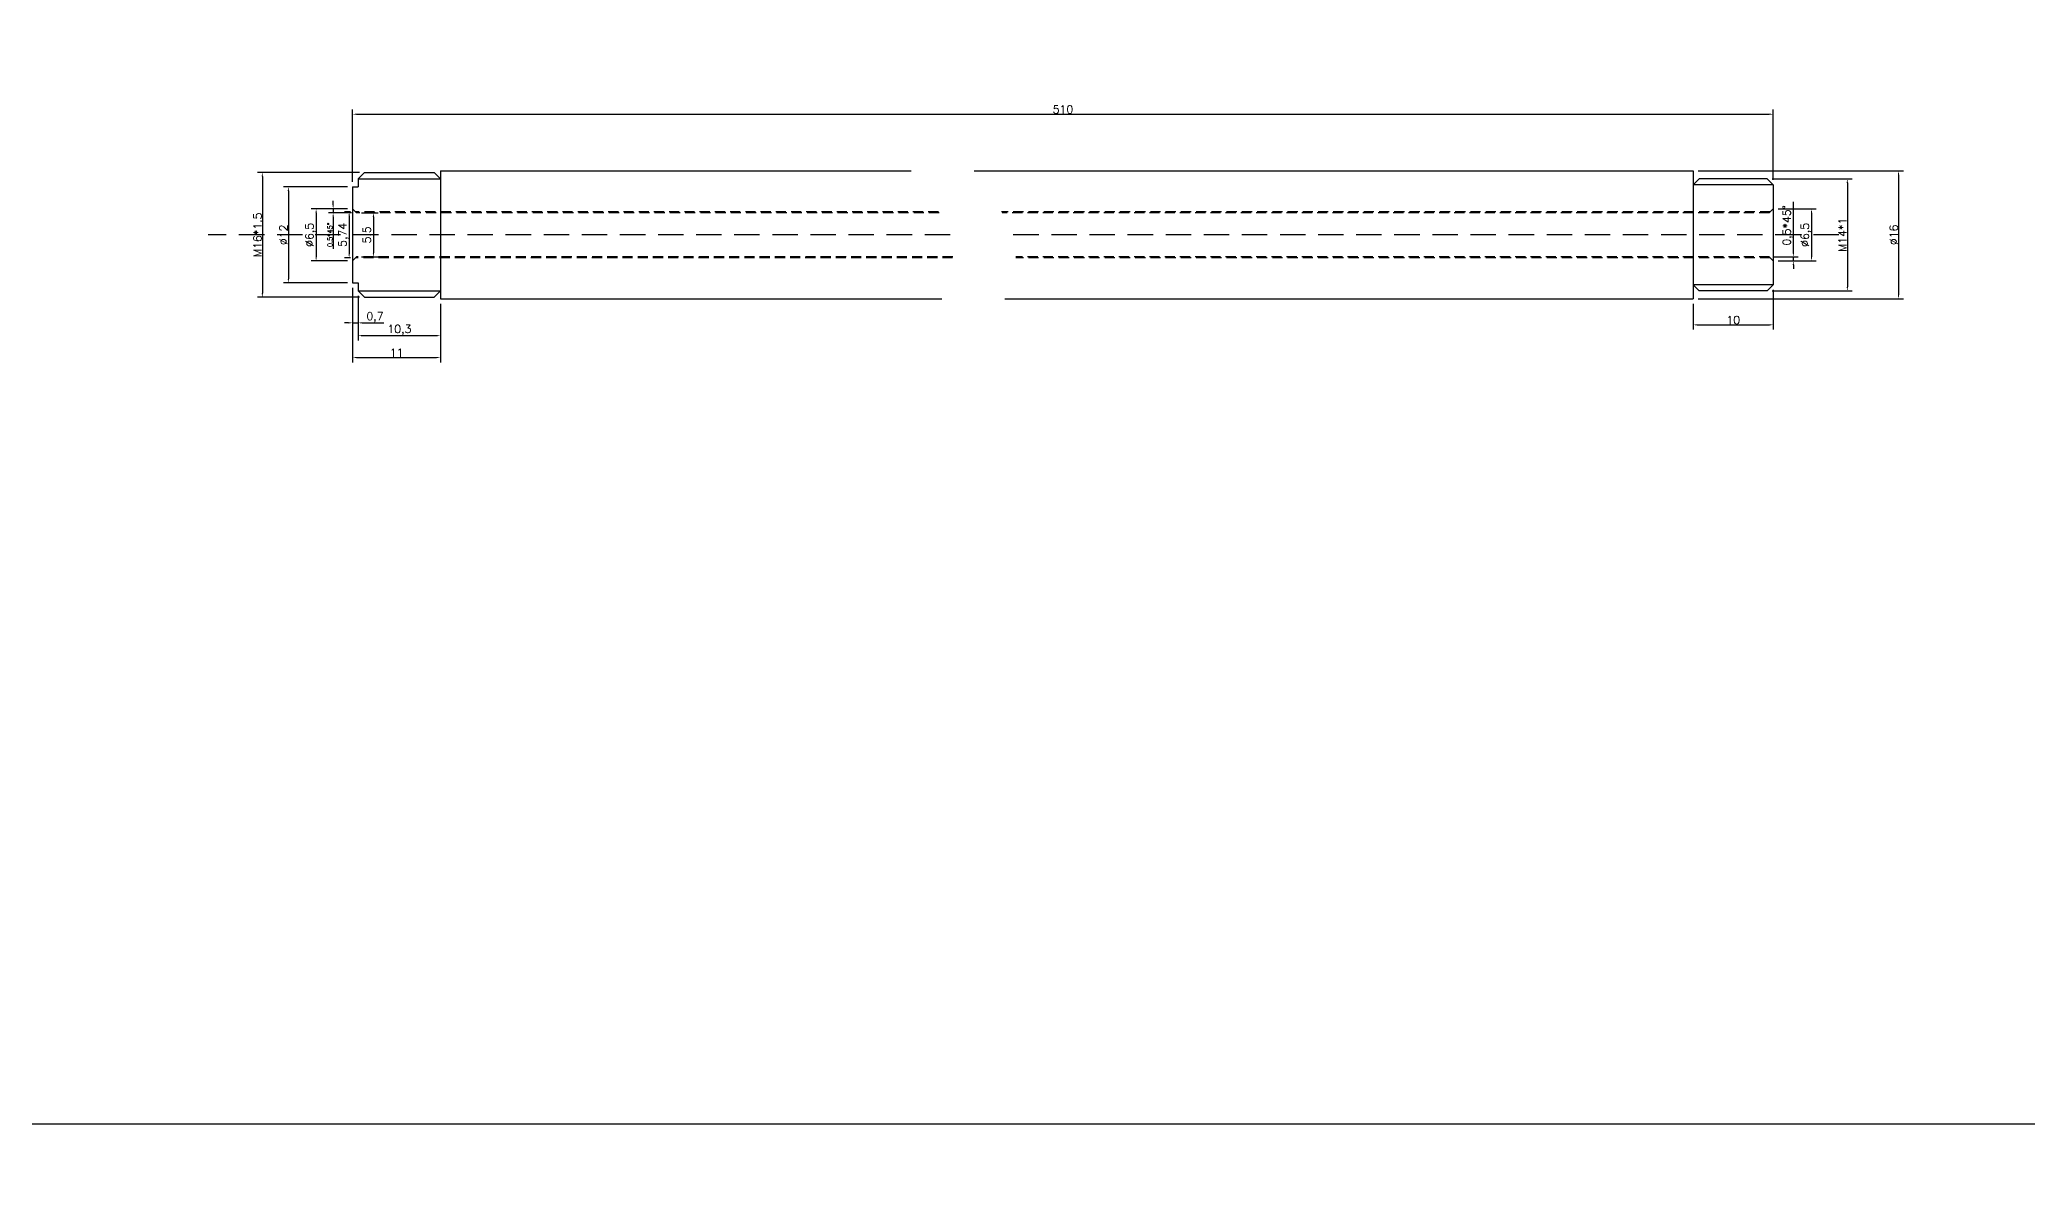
# Model space of a CAD drawing. Header units: millimetres. Extents: x 6817 to 10425, y -2870 to -164.
# Drawn here: x 9607.7 to 9856.1, y -1529 to -1386.9 of the extents above; entities that cross this region are included whole.
import ezdxf

# ---------------------------------------------------------------- set-up
doc = ezdxf.new("R2010")
doc.units = ezdxf.units.MM
doc.linetypes.add('HIDDEN', pattern=[9.525, 6.35, -3.175])
doc.layers.add('图层2', color=108, linetype='Continuous')
doc.styles.get("Standard").update_dxf_attribs({"font": 'txt', "bigfont": 'gbcbig.shx'})
doc.dimstyles.new('ISO-25', dxfattribs={"dimtxt": 1, "dimasz": 0.5, "dimexe": 0.6, "dimexo": 0.625, "dimgap": 0.1, "dimtad": 1, "dimtxsty": 'Standard', "dimcen": 2.5, "dimadec": 0, "dimazin": 0, "dimtfac": 1, "dimtmove": 0, "dimatfit": 3, "dimfxl": 1, "dimarcsym": 0})

# ---------------------------------------------------------------- blocks, each defined once
blk = doc.blocks.new('*D1741')
at = {"layer": 'Defpoints', "color": 0, "linetype": 'ByBlock'}
for p in [(9646.82, -1408.03), (9642.26, -1414.53), (9646.82, -1414.53)]:
    blk.add_point(p, dxfattribs=at)
at = {"layer": '图层2', "color": 0, "linetype": 'ByBlock', "lineweight": -2}
for p, q in [((9646.19, -1408.03), (9641.66, -1408.03)), ((9642.26, -1408.53), (9642.26, -1414.03)), ((9646.19, -1414.53), (9641.66, -1414.53))]:
    blk.add_line(p, q, dxfattribs=at)
at = {"layer": '图层2', "color": 0, "linetype": 'ByBlock'}
for points in [[(9642.18, -1408.53), (9642.35, -1408.53), (9642.26, -1408.03)], [(9642.18, -1414.03), (9642.35, -1414.03), (9642.26, -1414.53)]]:
    blk.add_solid(points, dxfattribs=at)
at = {"layer": '图层2', "color": 0, "linetype": 'ByBlock', "insert": (9641.58, -1411.28), "char_height": 1, "attachment_point": 5, "rotation": 90}
blk.add_mtext('%%C6,5', dxfattribs=at)
blk = doc.blocks.new('*D1742')
at = {"layer": 'Defpoints', "color": 0, "linetype": 'ByBlock'}
for p in [(9644.39, -1408.53), (9646.82, -1408.03), (9647.32, -1408.53)]:
    blk.add_point(p, dxfattribs=at)
at = {"layer": '图层2', "color": 0, "linetype": 'ByBlock', "lineweight": -2}
for p, q in [((9646.19, -1408.03), (9643.79, -1408.03)), ((9646.69, -1408.53), (9643.79, -1408.53)), ((9644.39, -1407.53), (9644.39, -1407.03)), ((9644.39, -1408.03), (9644.39, -1408.53)), ((9644.39, -1409.03), (9644.39, -1413.03))]:
    blk.add_line(p, q, dxfattribs=at)
at = {"layer": '图层2', "color": 0, "linetype": 'ByBlock'}
for points in [[(9644.31, -1407.53), (9644.47, -1407.53), (9644.39, -1408.03)], [(9644.31, -1409.03), (9644.47, -1409.03), (9644.39, -1408.53)]]:
    blk.add_solid(points, dxfattribs=at)
at = {"layer": '图层2', "color": 0, "linetype": 'ByBlock', "insert": (9643.99, -1411.28), "char_height": 0.6, "attachment_point": 5, "rotation": 90}
blk.add_mtext('0.5*45%%D', dxfattribs=at)
blk = doc.blocks.new('*D1743')
at = {"layer": 'Defpoints', "color": 0, "linetype": 'ByBlock'}
for p in [(9646.82, -1405.28), (9638.79, -1417.28), (9646.82, -1417.28)]:
    blk.add_point(p, dxfattribs=at)
at = {"layer": '图层2', "color": 0, "linetype": 'ByBlock', "lineweight": -2}
for p, q in [((9646.19, -1405.28), (9638.19, -1405.28)), ((9638.79, -1405.78), (9638.79, -1416.78)), ((9646.19, -1417.28), (9638.19, -1417.28))]:
    blk.add_line(p, q, dxfattribs=at)
at = {"layer": '图层2', "color": 0, "linetype": 'ByBlock'}
for points in [[(9638.71, -1405.78), (9638.88, -1405.78), (9638.79, -1405.28)], [(9638.71, -1416.78), (9638.88, -1416.78), (9638.79, -1417.28)]]:
    blk.add_solid(points, dxfattribs=at)
at = {"layer": '图层2', "color": 0, "linetype": 'ByBlock', "insert": (9638.19, -1411.28), "char_height": 1, "attachment_point": 5, "rotation": 90}
blk.add_mtext('%%C12', dxfattribs=at)
blk = doc.blocks.new('*D1744')
at = {"layer": 'Defpoints', "color": 0, "linetype": 'ByBlock'}
for p in [(9648.32, -1403.48), (9635.54, -1419.08), (9648.32, -1419.08)]:
    blk.add_point(p, dxfattribs=at)
at = {"layer": '图层2', "color": 0, "linetype": 'ByBlock', "lineweight": -2}
for p, q in [((9647.69, -1403.48), (9634.94, -1403.48)), ((9635.54, -1403.98), (9635.54, -1418.58)), ((9647.69, -1419.08), (9634.94, -1419.08))]:
    blk.add_line(p, q, dxfattribs=at)
at = {"layer": '图层2', "color": 0, "linetype": 'ByBlock'}
for points in [[(9635.45, -1403.98), (9635.62, -1403.98), (9635.54, -1403.48)], [(9635.45, -1418.58), (9635.62, -1418.58), (9635.54, -1419.08)]]:
    blk.add_solid(points, dxfattribs=at)
at = {"layer": '图层2', "color": 0, "linetype": 'ByBlock', "insert": (9634.94, -1411.28), "char_height": 1, "attachment_point": 5, "rotation": 90}
blk.add_mtext('M16*1.5', dxfattribs=at)
blk = doc.blocks.new('*D1745')
at = {"layer": 'Defpoints', "color": 0, "linetype": 'ByBlock'}
for p in [(9646.82, -1417.28), (9647.52, -1418.28), (9647.52, -1422.27)]:
    blk.add_point(p, dxfattribs=at)
at = {"layer": '图层2', "color": 0, "linetype": 'ByBlock', "lineweight": -2}
for p, q in [((9646.82, -1417.91), (9646.82, -1422.87)), ((9647.52, -1418.91), (9647.52, -1422.87)), ((9646.32, -1422.27), (9645.82, -1422.27)), ((9646.82, -1422.27), (9647.52, -1422.27)), ((9648.02, -1422.27), (9650.72, -1422.27))]:
    blk.add_line(p, q, dxfattribs=at)
at = {"layer": '图层2', "color": 0, "linetype": 'ByBlock'}
for points in [[(9646.32, -1422.19), (9646.32, -1422.36), (9646.82, -1422.27)], [(9648.02, -1422.19), (9648.02, -1422.36), (9647.52, -1422.27)]]:
    blk.add_solid(points, dxfattribs=at)
at = {"layer": '图层2', "color": 0, "linetype": 'ByBlock', "insert": (9649.62, -1421.59), "char_height": 1, "attachment_point": 5}
blk.add_mtext('0,7', dxfattribs=at)
blk = doc.blocks.new('*D1746')
at = {"layer": 'Defpoints', "color": 0, "linetype": 'ByBlock'}
for p in [(9647.52, -1418.28), (9657.82, -1419.28), (9657.82, -1423.87)]:
    blk.add_point(p, dxfattribs=at)
at = {"layer": '图层2', "color": 0, "linetype": 'ByBlock', "lineweight": -2}
for p, q in [((9647.52, -1418.91), (9647.52, -1424.47)), ((9657.82, -1419.91), (9657.82, -1424.47)), ((9648.02, -1423.87), (9657.32, -1423.87))]:
    blk.add_line(p, q, dxfattribs=at)
at = {"layer": '图层2', "color": 0, "linetype": 'ByBlock'}
for points in [[(9648.02, -1423.79), (9648.02, -1423.96), (9647.52, -1423.87)], [(9657.32, -1423.79), (9657.32, -1423.96), (9657.82, -1423.87)]]:
    blk.add_solid(points, dxfattribs=at)
at = {"layer": '图层2', "color": 0, "linetype": 'ByBlock', "insert": (9652.67, -1423.19), "char_height": 1, "attachment_point": 5}
blk.add_mtext('10,3', dxfattribs=at)
blk = doc.blocks.new('*D1734')
at = {"layer": 'Defpoints', "color": 0, "linetype": 'ByBlock'}
for p in [(9646.82, -1417.28), (9657.82, -1419.28), (9657.82, -1426.61)]:
    blk.add_point(p, dxfattribs=at)
at = {"layer": '图层2', "color": 0, "linetype": 'ByBlock', "lineweight": -2}
for p, q in [((9646.82, -1417.91), (9646.82, -1427.21)), ((9657.82, -1419.91), (9657.82, -1427.21)), ((9647.32, -1426.61), (9657.32, -1426.61))]:
    blk.add_line(p, q, dxfattribs=at)
at = {"layer": '图层2', "color": 0, "linetype": 'ByBlock'}
for points in [[(9647.32, -1426.53), (9647.32, -1426.69), (9646.82, -1426.61)], [(9657.32, -1426.53), (9657.32, -1426.69), (9657.82, -1426.61)]]:
    blk.add_solid(points, dxfattribs=at)
at = {"layer": '图层2', "color": 0, "linetype": 'ByBlock', "insert": (9652.32, -1426.01), "char_height": 1, "attachment_point": 5}
blk.add_mtext('11', dxfattribs=at)
blk = doc.blocks.new('*D1747')
at = {"layer": 'Defpoints', "color": 0, "linetype": 'ByBlock'}
for p in [(9824.4, -1408.03), (9824.4, -1414.53), (9829.18, -1414.53)]:
    blk.add_point(p, dxfattribs=at)
at = {"layer": '图层2', "color": 0, "linetype": 'ByBlock', "lineweight": -2}
for p, q in [((9825.02, -1408.03), (9829.78, -1408.03)), ((9829.18, -1408.53), (9829.18, -1414.03)), ((9825.02, -1414.53), (9829.78, -1414.53))]:
    blk.add_line(p, q, dxfattribs=at)
at = {"layer": '图层2', "color": 0, "linetype": 'ByBlock'}
for points in [[(9829.1, -1408.53), (9829.26, -1408.53), (9829.18, -1408.03)], [(9829.1, -1414.03), (9829.26, -1414.03), (9829.18, -1414.53)]]:
    blk.add_solid(points, dxfattribs=at)
at = {"layer": '图层2', "color": 0, "linetype": 'ByBlock', "insert": (9828.5, -1411.28), "char_height": 1, "attachment_point": 5, "rotation": 90}
blk.add_mtext('%%C6,5', dxfattribs=at)
blk = doc.blocks.new('*D1735')
at = {"layer": 'Defpoints', "color": 0, "linetype": 'ByBlock'}
for p in [(9823.9, -1414.03), (9824.4, -1414.53), (9826.91, -1414.53)]:
    blk.add_point(p, dxfattribs=at)
at = {"layer": '图层2', "color": 0, "linetype": 'ByBlock', "lineweight": -2}
for p, q in [((9826.91, -1413.53), (9826.91, -1407.17)), ((9824.52, -1414.03), (9827.51, -1414.03)), ((9825.02, -1414.53), (9827.51, -1414.53)), ((9826.91, -1414.53), (9826.91, -1414.03)), ((9826.91, -1415.03), (9826.91, -1415.53))]:
    blk.add_line(p, q, dxfattribs=at)
at = {"layer": '图层2', "color": 0, "linetype": 'ByBlock'}
for points in [[(9826.83, -1413.53), (9826.99, -1413.53), (9826.91, -1414.03)], [(9826.83, -1415.03), (9826.99, -1415.03), (9826.91, -1414.53)]]:
    blk.add_solid(points, dxfattribs=at)
at = {"layer": '图层2', "color": 0, "linetype": 'ByBlock', "insert": (9826.23, -1410.1), "char_height": 1, "attachment_point": 5, "rotation": 90}
blk.add_mtext('0,5*45%%D', dxfattribs=at)
blk = doc.blocks.new('*D1736')
at = {"layer": 'Defpoints', "color": 0, "linetype": 'ByBlock'}
for p in [(9823.65, -1404.28), (9823.65, -1418.28), (9833.66, -1418.28)]:
    blk.add_point(p, dxfattribs=at)
at = {"layer": '图层2', "color": 0, "linetype": 'ByBlock', "lineweight": -2}
for p, q in [((9824.27, -1404.28), (9834.26, -1404.28)), ((9833.66, -1404.78), (9833.66, -1417.78)), ((9824.27, -1418.28), (9834.26, -1418.28))]:
    blk.add_line(p, q, dxfattribs=at)
at = {"layer": '图层2', "color": 0, "linetype": 'ByBlock'}
for points in [[(9833.57, -1404.78), (9833.74, -1404.78), (9833.66, -1404.28)], [(9833.57, -1417.78), (9833.74, -1417.78), (9833.66, -1418.28)]]:
    blk.add_solid(points, dxfattribs=at)
at = {"layer": '图层2', "color": 0, "linetype": 'ByBlock', "insert": (9833.06, -1411.28), "char_height": 1, "attachment_point": 5, "rotation": 90}
blk.add_mtext('M14*1', dxfattribs=at)
blk = doc.blocks.new('*D1737')
at = {"layer": 'Defpoints', "color": 0, "linetype": 'ByBlock'}
for p in [(9814.4, -1403.28), (9814.4, -1419.28), (9840.06, -1419.28)]:
    blk.add_point(p, dxfattribs=at)
at = {"layer": '图层2', "color": 0, "linetype": 'ByBlock', "lineweight": -2}
for p, q in [((9815.02, -1403.28), (9840.66, -1403.28)), ((9840.06, -1403.78), (9840.06, -1418.78)), ((9815.02, -1419.28), (9840.66, -1419.28))]:
    blk.add_line(p, q, dxfattribs=at)
at = {"layer": '图层2', "color": 0, "linetype": 'ByBlock'}
for points in [[(9839.97, -1403.78), (9840.14, -1403.78), (9840.06, -1403.28)], [(9839.97, -1418.78), (9840.14, -1418.78), (9840.06, -1419.28)]]:
    blk.add_solid(points, dxfattribs=at)
at = {"layer": '图层2', "color": 0, "linetype": 'ByBlock', "insert": (9839.46, -1411.28), "char_height": 1, "attachment_point": 5, "rotation": 90}
blk.add_mtext('%%C16', dxfattribs=at)
blk = doc.blocks.new('*D1738')
at = {"layer": 'Defpoints', "color": 0, "linetype": 'ByBlock'}
for p in [(9824.4, -1417.53), (9814.4, -1419.28), (9824.4, -1422.52)]:
    blk.add_point(p, dxfattribs=at)
at = {"layer": '图层2', "color": 0, "linetype": 'ByBlock', "lineweight": -2}
for p, q in [((9824.4, -1418.16), (9824.4, -1423.12)), ((9814.4, -1419.91), (9814.4, -1423.12)), ((9814.9, -1422.52), (9823.9, -1422.52))]:
    blk.add_line(p, q, dxfattribs=at)
at = {"layer": '图层2', "color": 0, "linetype": 'ByBlock'}
for points in [[(9814.9, -1422.44), (9814.9, -1422.61), (9814.4, -1422.52)], [(9823.9, -1422.44), (9823.9, -1422.61), (9824.4, -1422.52)]]:
    blk.add_solid(points, dxfattribs=at)
at = {"layer": '图层2', "color": 0, "linetype": 'ByBlock', "insert": (9819.4, -1421.92), "char_height": 1, "attachment_point": 5}
blk.add_mtext('10', dxfattribs=at)
blk = doc.blocks.new('*D1739')
at = {"layer": 'Defpoints', "color": 0, "linetype": 'ByBlock'}
for p in [(9824.4, -1396.2), (9646.82, -1405.28), (9824.4, -1405.03)]:
    blk.add_point(p, dxfattribs=at)
at = {"layer": '图层2', "color": 0, "linetype": 'ByBlock', "lineweight": -2}
for p, q in [((9646.82, -1404.66), (9646.82, -1395.6)), ((9824.4, -1404.41), (9824.4, -1395.6)), ((9647.32, -1396.2), (9823.9, -1396.2))]:
    blk.add_line(p, q, dxfattribs=at)
at = {"layer": '图层2', "color": 0, "linetype": 'ByBlock'}
for points in [[(9647.32, -1396.12), (9647.32, -1396.28), (9646.82, -1396.2)], [(9823.9, -1396.12), (9823.9, -1396.28), (9824.4, -1396.2)]]:
    blk.add_solid(points, dxfattribs=at)
at = {"layer": '图层2', "color": 0, "linetype": 'ByBlock', "insert": (9735.61, -1395.6), "char_height": 1, "attachment_point": 5}
blk.add_mtext('510', dxfattribs=at)
blk = doc.blocks.new('*D1740')
at = {"layer": 'Defpoints', "color": 0, "linetype": 'ByBlock'}
for p in [(9647.32, -1408.53), (9647.32, -1414.03), (9649.42, -1414.03)]:
    blk.add_point(p, dxfattribs=at)
at = {"layer": '图层2', "color": 0, "linetype": 'ByBlock', "lineweight": -2}
for p, q in [((9647.94, -1408.53), (9650.02, -1408.53)), ((9649.42, -1409.03), (9649.42, -1413.53)), ((9647.94, -1414.03), (9650.02, -1414.03))]:
    blk.add_line(p, q, dxfattribs=at)
at = {"layer": '图层2', "color": 0, "linetype": 'ByBlock'}
for points in [[(9649.34, -1409.03), (9649.51, -1409.03), (9649.42, -1408.53)], [(9649.34, -1413.53), (9649.51, -1413.53), (9649.42, -1414.03)]]:
    blk.add_solid(points, dxfattribs=at)
at = {"layer": '图层2', "color": 0, "linetype": 'ByBlock', "insert": (9648.74, -1411.28), "char_height": 1, "attachment_point": 5, "rotation": 90}
blk.add_mtext('5,5', dxfattribs=at)
blk = doc.blocks.new('*D1763')
at = {"layer": 'Defpoints', "color": 0, "linetype": 'ByBlock'}
for p in [(9647.2, -1408.41), (9646.39, -1414.15), (9647.2, -1414.15)]:
    blk.add_point(p, dxfattribs=at)
at = {"layer": '图层2', "color": 0, "linetype": 'ByBlock', "lineweight": -2}
for p, q in [((9646.57, -1408.41), (9645.79, -1408.41)), ((9646.39, -1408.91), (9646.39, -1413.65)), ((9646.57, -1414.15), (9645.79, -1414.15))]:
    blk.add_line(p, q, dxfattribs=at)
at = {"layer": '图层2', "color": 0, "linetype": 'ByBlock'}
for points in [[(9646.31, -1408.91), (9646.47, -1408.91), (9646.39, -1408.41)], [(9646.31, -1413.65), (9646.47, -1413.65), (9646.39, -1414.15)]]:
    blk.add_solid(points, dxfattribs=at)
at = {"layer": '图层2', "color": 0, "linetype": 'ByBlock', "insert": (9645.71, -1411.28), "char_height": 1, "attachment_point": 5, "rotation": 90}
blk.add_mtext('5,74', dxfattribs=at)
blk = doc.blocks.new('*D2126')
at = {"layer": 'Defpoints', "color": 0, "linetype": 'ByBlock'}
for p in [(10223.66, -339.2), (10223.66, -344.88), (10247.6, -344.88)]:
    blk.add_point(p, dxfattribs=at)
at = {"layer": 'Defpoints', "color": 0, "linetype": 'ByBlock', "transparency": 16777216}
for p in [(8490.81, -2490.52), (8490.81, -2500.59), (8495.81, -2500.59)]:
    blk.add_point(p, dxfattribs=at)
at = {"layer": '图层2', "color": 0, "linetype": 'ByBlock', "lineweight": -2}
for p, q in [((10224.28, -339.2), (10248.2, -339.2)), ((10247.6, -339.7), (10247.6, -344.38)), ((10224.28, -344.88), (10248.2, -344.88))]:
    blk.add_line(p, q, dxfattribs=at)
at = {"layer": '图层2', "color": 0, "linetype": 'ByBlock', "lineweight": -2, "transparency": 16777216}
for p, q in [((8490.81, -2499.97), (8490.81, -2489.92)), ((8495.31, -2490.52), (8491.31, -2490.52)), ((8495.81, -2499.97), (8495.81, -2489.92))]:
    blk.add_line(p, q, dxfattribs=at)
at = {"layer": '图层2', "color": 0, "linetype": 'ByBlock'}
for points in [[(10247.52, -339.7), (10247.69, -339.7), (10247.6, -339.2)], [(10247.52, -344.38), (10247.69, -344.38), (10247.6, -344.88)]]:
    blk.add_solid(points, dxfattribs=at)
at = {"layer": '图层2', "color": 0, "linetype": 'ByBlock', "transparency": 16777216}
for points in [[(8491.31, -2490.44), (8491.31, -2490.6), (8490.81, -2490.52)], [(8495.31, -2490.44), (8495.31, -2490.6), (8495.81, -2490.52)]]:
    blk.add_solid(points, dxfattribs=at)
at = {"layer": '图层2', "color": 0, "linetype": 'ByBlock', "insert": (10246.92, -342.04), "char_height": 1, "attachment_point": 5, "rotation": 90}
blk.add_mtext('5,67', dxfattribs=at)
at = {"layer": '图层2', "color": 0, "linetype": 'ByBlock', "transparency": 16777216, "insert": (8493.31, -2489.17), "char_height": 2.5, "attachment_point": 5}
blk.add_mtext('5', dxfattribs=at)
blk = doc.blocks.new('*D2131')
at = {"layer": 'Defpoints', "color": 0, "linetype": 'ByBlock'}
for p in [(10232.06, -998.37), (10223.18, -1004.37), (10232.05, -1004.37), (8546.57, -2519.73), (8541.76, -2524.11), (8546.57, -2524.11)]:
    blk.add_point(p, dxfattribs=at)
at = {"layer": '图层2', "color": 0, "linetype": 'ByBlock', "lineweight": -2}
for p, q in [((10231.43, -998.37), (10222.58, -998.37)), ((10223.18, -998.87), (10223.18, -1003.87)), ((10231.42, -1004.37), (10222.58, -1004.37)), ((8545.95, -2519.73), (8541.16, -2519.73)), ((8541.76, -2520.23), (8541.76, -2523.61)), ((8545.95, -2524.11), (8541.16, -2524.11))]:
    blk.add_line(p, q, dxfattribs=at)
at = {"layer": '图层2', "color": 0, "linetype": 'ByBlock'}
for points in [[(10223.1, -998.87), (10223.27, -998.87), (10223.18, -998.37)], [(10223.1, -1003.87), (10223.27, -1003.87), (10223.18, -1004.37)], [(8541.68, -2520.23), (8541.85, -2520.23), (8541.76, -2519.73)], [(8541.68, -2523.61), (8541.85, -2523.61), (8541.76, -2524.11)]]:
    blk.add_solid(points, dxfattribs=at)
at = {"layer": '图层2', "color": 0, "linetype": 'ByBlock', "char_height": 1, "attachment_point": 5, "rotation": 90}
for s, insert in [('6', (10222.58, -1001.37)), ('4,38', (8541.08, -2521.92))]:
    blk.add_mtext(s, dxfattribs=dict(at, insert=insert))
blk = doc.blocks.new('*D2135')
at = {"layer": 'Defpoints', "color": 0, "linetype": 'ByBlock'}
for p in [(10217.81, -308.87), (10215.31, -322.35), (10217.81, -322.35), (8520.7, -2501.9), (8521.32, -2502.94), (8521.92, -2501.88), (8534.07, -2513.08), (8534.07, -2513.08)]:
    blk.add_point(p, dxfattribs=at)
at = {"layer": '图层2', "color": 0, "linetype": 'ByBlock', "lineweight": -2}
for p, q in [((10215.31, -321.73), (10215.31, -308.27)), ((10215.81, -308.87), (10217.31, -308.87)), ((10217.81, -321.73), (10217.81, -308.27)), ((8521.46, -2501.45), (8520.82, -2500.86)), ((8521.6, -2500.9), (8522.67, -2499.8)), ((8520.84, -2502.55), (8519.96, -2501.85))]:
    blk.add_line(p, q, dxfattribs=at)
for start, end in [(138.9369, 139.8318), (135.6492, 137.293)]:
    blk.add_arc((8534.07, -2513.08), 17.43, start, end, dxfattribs=at)
at = {"layer": '图层2', "color": 0, "linetype": 'ByBlock'}
for points in [[(10215.81, -308.79), (10215.81, -308.96), (10215.31, -308.87)], [(10217.31, -308.79), (10217.31, -308.96), (10217.81, -308.87)], [(8520.86, -2501.58), (8520.99, -2501.69), (8521.26, -2501.26)], [(8520.81, -2501.89), (8520.68, -2501.79), (8520.43, -2502.23)]]:
    blk.add_solid(points, dxfattribs=at)
at = {"layer": '图层2', "color": 0, "linetype": 'ByBlock', "insert": (10216.56, -308.19), "char_height": 1, "attachment_point": 5}
blk.add_mtext('2,5', dxfattribs=at)
at = {"layer": '图层2', "color": 0, "linetype": 'ByBlock', "insert": (8521.71, -2499.93), "char_height": 1, "attachment_point": 5, "rotation": 45.6492}
blk.add_mtext('4°', dxfattribs=at)
blk = doc.blocks.new('*D2136')
at = {"layer": 'Defpoints', "color": 0, "linetype": 'ByBlock'}
for p in [(10215.31, -305.16), (10187.99, -322.35), (10215.31, -322.35), (8518.44, -2501.94), (8521.32, -2502.94), (8518.95, -2504.56), (8534.07, -2513.08), (8534.07, -2513.08)]:
    blk.add_point(p, dxfattribs=at)
at = {"layer": '图层2', "color": 0, "linetype": 'ByBlock', "lineweight": -2}
for p, q in [((10187.99, -321.73), (10187.99, -304.56)), ((10188.49, -305.16), (10214.81, -305.16)), ((10215.31, -321.73), (10215.31, -304.56)), ((8520.84, -2502.55), (8518.59, -2500.76)), ((8518.41, -2504.25), (8516.83, -2503.36))]:
    blk.add_line(p, q, dxfattribs=at)
blk.add_arc((8534.07, -2513.08), 19.19, 142.9688, 149.0795, dxfattribs=at)
at = {"layer": '图层2', "color": 0, "linetype": 'ByBlock'}
for points in [[(10188.49, -305.08), (10188.49, -305.24), (10187.99, -305.16)], [(10214.81, -305.08), (10214.81, -305.24), (10215.31, -305.16)], [(8518.68, -2501.48), (8518.81, -2501.58), (8519.06, -2501.13)], [(8517.68, -2503.27), (8517.53, -2503.18), (8517.35, -2503.66)]]:
    blk.add_solid(points, dxfattribs=at)
at = {"layer": '图层2', "color": 0, "linetype": 'ByBlock', "insert": (10201.65, -304.48), "char_height": 1, "attachment_point": 5}
blk.add_mtext('27,32', dxfattribs=at)
at = {"layer": '图层2', "color": 0, "linetype": 'ByBlock', "insert": (8517.66, -2502.03), "char_height": 1, "attachment_point": 5, "rotation": 56.0242}
blk.add_mtext('9°', dxfattribs=at)
blk = doc.blocks.new('*D2137')
at = {"layer": 'Defpoints', "color": 0, "linetype": 'ByBlock'}
for p in [(9807.81, -699.52), (9815.71, -699.52), (9807.81, -703.52), (8547.37, -2503.69), (8553.1, -2503.25), (8549.02, -2506.63), (8534.07, -2513.08), (8534.07, -2513.08)]:
    blk.add_point(p, dxfattribs=at)
at = {"layer": '图层2', "color": 0, "linetype": 'ByBlock', "lineweight": -2}
for p, q in [((9808.44, -699.52), (9816.31, -699.52)), ((9815.71, -703.02), (9815.71, -700.02)), ((9808.44, -703.52), (9816.31, -703.52)), ((8547.88, -2503.33), (8552.06, -2500.38)), ((8549.59, -2506.38), (8554.29, -2504.35))]:
    blk.add_line(p, q, dxfattribs=at)
blk.add_arc((8534.07, -2513.08), 21.43, 24.6901, 33.8883, dxfattribs=at)
at = {"layer": '图层2', "color": 0, "linetype": 'ByBlock'}
for points in [[(9815.63, -700.02), (9815.8, -700.02), (9815.71, -699.52)], [(9815.63, -703.02), (9815.8, -703.02), (9815.71, -703.52)], [(8551.78, -2501.18), (8551.92, -2501.09), (8551.57, -2500.72)], [(8553.61, -2504.1), (8553.46, -2504.17), (8553.74, -2504.59)]]:
    blk.add_solid(points, dxfattribs=at)
at = {"layer": '图层2', "color": 0, "linetype": 'ByBlock', "char_height": 1, "attachment_point": 5}
for s, insert, rotation in [('4', (9815.11, -701.52), 90), ('12°', (8553.28, -2502.31), 299.2892)]:
    blk.add_mtext(s, dxfattribs=dict(at, insert=insert, rotation=rotation))
blk = doc.blocks.new('*D2138')
at = {"layer": 'Defpoints', "color": 0, "linetype": 'ByBlock'}
for p in [(10222.99, -1057.99), (10220.99, -1061.58), (10222.99, -1061.58), (8548.61, -2494.31), (8561.47, -2494.31), (8561.47, -2496.24)]:
    blk.add_point(p, dxfattribs=at)
at = {"layer": '图层2', "color": 0, "linetype": 'ByBlock', "lineweight": -2}
for p, q in [((10220.99, -1060.96), (10220.99, -1057.39)), ((10221.49, -1057.99), (10222.49, -1057.99)), ((10222.99, -1060.96), (10222.99, -1057.39)), ((8548.61, -2494.94), (8548.61, -2496.84)), ((8549.11, -2496.24), (8560.97, -2496.24)), ((8561.47, -2494.94), (8561.47, -2496.84))]:
    blk.add_line(p, q, dxfattribs=at)
at = {"layer": '图层2', "color": 0, "linetype": 'ByBlock'}
for points in [[(10221.49, -1057.9), (10221.49, -1058.07), (10220.99, -1057.99)], [(10222.49, -1057.9), (10222.49, -1058.07), (10222.99, -1057.99)], [(8549.11, -2496.15), (8549.11, -2496.32), (8548.61, -2496.24)], [(8560.97, -2496.15), (8560.97, -2496.32), (8561.47, -2496.24)]]:
    blk.add_solid(points, dxfattribs=at)
at = {"layer": '图层2', "color": 0, "linetype": 'ByBlock', "char_height": 1, "attachment_point": 5}
for s, insert in [('2', (10221.99, -1057.39)), ('12,86', (8555.04, -2495.55))]:
    blk.add_mtext(s, dxfattribs=dict(at, insert=insert))
blk = doc.blocks.new('*D2178')
at = {"layer": 'Defpoints', "color": 0, "linetype": 'ByBlock'}
for p in [(9679.77, -1244.93), (9677.77, -1263.68), (9679.77, -1263.68), (8575.54, -2488.63), (8588.23, -2496.72), (8575.54, -2496.74)]:
    blk.add_point(p, dxfattribs=at)
at = {"layer": '图层2', "color": 0, "linetype": 'ByBlock', "lineweight": -2}
for p, q in [((9677.77, -1263.06), (9677.77, -1244.33)), ((9679.77, -1263.06), (9679.77, -1244.33)), ((9678.27, -1244.93), (9679.27, -1244.93)), ((8575.54, -2496.11), (8575.54, -2488.03)), ((8587.73, -2488.63), (8576.04, -2488.63)), ((8588.23, -2496.09), (8588.23, -2488.03))]:
    blk.add_line(p, q, dxfattribs=at)
at = {"layer": '图层2', "color": 0, "linetype": 'ByBlock'}
for points in [[(9678.27, -1244.85), (9678.27, -1245.02), (9677.77, -1244.93)], [(9679.27, -1244.85), (9679.27, -1245.02), (9679.77, -1244.93)], [(8576.04, -2488.54), (8576.04, -2488.71), (8575.54, -2488.63)], [(8587.73, -2488.54), (8587.73, -2488.71), (8588.23, -2488.63)]]:
    blk.add_solid(points, dxfattribs=at)
at = {"layer": '图层2', "color": 0, "linetype": 'ByBlock', "char_height": 1, "attachment_point": 5}
for s, insert in [('2', (9678.77, -1244.33)), ('12,69', (8581.88, -2487.94))]:
    blk.add_mtext(s, dxfattribs=dict(at, insert=insert))
blk = doc.blocks.new('*D2182')
at = {"layer": 'Defpoints', "color": 0, "linetype": 'ByBlock'}
for p in [(9769.11, -1256.58), (9769.11, -1277.58), (9805.21, -1277.58), (9044.3, -2421.38), (8495.81, -2452.39), (9044.3, -2517.79)]:
    blk.add_point(p, dxfattribs=at)
at = {"layer": '图层2', "color": 0, "linetype": 'ByBlock', "lineweight": -2}
for p, q in [((9769.74, -1256.58), (9805.81, -1256.58)), ((9805.21, -1257.08), (9805.21, -1277.08)), ((9769.74, -1277.58), (9805.81, -1277.58)), ((8495.81, -2451.76), (8495.81, -2420.78)), ((8496.31, -2421.38), (9043.8, -2421.38)), ((9044.3, -2517.17), (9044.3, -2420.78))]:
    blk.add_line(p, q, dxfattribs=at)
at = {"layer": '图层2', "color": 0, "linetype": 'ByBlock'}
for points in [[(9805.13, -1257.08), (9805.3, -1257.08), (9805.21, -1256.58)], [(9805.13, -1277.08), (9805.3, -1277.08), (9805.21, -1277.58)], [(8496.31, -2421.3), (8496.31, -2421.47), (8495.81, -2421.38)], [(9043.8, -2421.3), (9043.8, -2421.47), (9044.3, -2421.38)]]:
    blk.add_solid(points, dxfattribs=at)
at = {"layer": '图层2', "color": 0, "linetype": 'ByBlock', "insert": (9804.61, -1267.08), "char_height": 1, "attachment_point": 5, "rotation": 90}
blk.add_mtext('21', dxfattribs=at)
at = {"layer": '图层2', "color": 0, "linetype": 'ByBlock', "insert": (8770.06, -2420.7), "char_height": 1, "attachment_point": 5}
blk.add_mtext('548,49', dxfattribs=at)

msp = doc.modelspace()

# ---------------------------------------------------------------- linework, layer by layer
at = {"layer": '图层2', "color": 4, "linetype": 'ByBlock'}
for p, q in [((9648.319, -1403.482), (9647.519, -1404.282)), ((9648.319, -1403.482), (9657.019, -1403.482)), ((9657.019, -1403.482), (9657.819, -1404.282)), ((9814.397, -1405.032), (9815.147, -1404.282)), ((9823.647, -1404.282), (9815.147, -1404.282)), ((9824.397, -1405.032), (9823.647, -1404.282)), ((9647.319, -1408.532), (9646.819, -1408.032)), ((9824.397, -1408.032), (9823.897, -1408.532)), ((9647.319, -1414.032), (9646.819, -1414.532)), ((9824.397, -1414.532), (9823.897, -1414.032)), ((9648.319, -1419.082), (9647.519, -1418.282)), ((9657.019, -1419.082), (9657.819, -1418.282)), ((9814.397, -1417.532), (9815.147, -1418.282)), ((9823.647, -1418.282), (9815.147, -1418.282)), ((9824.397, -1417.532), (9823.647, -1418.282)), ((9648.319, -1419.082), (9657.019, -1419.082))]:
    msp.add_line(p, q, dxfattribs=at)
at = {"layer": '图层2', "color": 2, "linetype": 'ByBlock'}
for p, q in [((9657.819, -1403.282), (9716.645, -1403.282)), ((9657.819, -1403.282), (9657.819, -1419.282)), ((9724.53, -1403.282), (9814.397, -1403.282)), ((9814.397, -1403.282), (9814.397, -1419.282)), ((9646.819, -1405.282), (9647.519, -1405.282)), ((9646.819, -1405.282), (9646.819, -1417.282)), ((9647.519, -1404.282), (9657.819, -1404.282)), ((9647.519, -1404.282), (9647.519, -1405.282)), ((9824.397, -1405.032), (9814.397, -1405.032)), ((9824.397, -1405.032), (9824.397, -1417.532)), ((9646.819, -1417.282), (9647.519, -1417.282)), ((9647.519, -1417.282), (9647.519, -1418.282)), ((9647.519, -1418.282), (9657.819, -1418.282)), ((9824.397, -1417.532), (9814.397, -1417.532)), ((9657.819, -1419.282), (9720.47, -1419.282)), ((9728.355, -1419.282), (9814.397, -1419.282)), ((9494.427, -1522.385), (10175.615, -1522.385))]:
    msp.add_line(p, q, dxfattribs=at)
at = {"layer": '图层2', "color": 1, "linetype": 'HIDDEN', "ltscale": 0.2}
for p, q in [((9720.045, -1408.412), (9647.199, -1408.412)), ((9720.134, -1408.532), (9647.319, -1408.532)), ((9824.017, -1408.412), (9727.93, -1408.412)), ((9823.897, -1408.532), (9728.019, -1408.532)), ((9721.826, -1414.152), (9647.199, -1414.152)), ((9721.832, -1414.032), (9647.319, -1414.032)), ((9824.017, -1414.152), (9729.711, -1414.152)), ((9823.897, -1414.032), (9729.717, -1414.032))]:
    msp.add_line(p, q, dxfattribs=at)
at = {"layer": '图层2', "color": 3, "linetype": 'HIDDEN', "ltscale": 0.5}
for p, q in [((9721.516, -1411.282), (9628.788, -1411.282)), ((9832.595, -1411.282), (9729.401, -1411.282))]:
    msp.add_line(p, q, dxfattribs=at)

# ---------------------------------------------------------------- dimensions: what is measured, and where the dimension line sits
at = {"layer": '图层2', "color": 2, "linetype": 'ByBlock'}
for base, p1, p2, picture, middle in [((10215.309, -305.16), (10187.985, -322.353), (10215.309, -322.353), '*D2136', (10201.647, -304.476)), ((10217.809, -308.872), (10215.309, -322.353), (10217.809, -322.353), '*D2135', (10216.559, -308.188)), ((10222.988, -1057.987), (10220.988, -1061.58), (10222.988, -1061.58), '*D2138', (10221.988, -1057.387)), ((8575.535, -2488.627), (8588.229, -2496.716), (8575.535, -2496.736), '*D2178', (8581.882, -2487.944)), ((9679.766, -1244.933), (9677.766, -1263.681), (9679.766, -1263.681), '*D2178', (9678.766, -1244.333)), ((9044.303, -2421.385), (8495.813, -2452.388), (9044.303, -2517.79), '*D2182', (8770.058, -2420.701))]:
    dim = msp.add_linear_dim(base=base, p1=p1, p2=p2, dimstyle='ISO-25', dxfattribs=at)
    dim.commit()
    dim.dimension.update_dxf_attribs({"geometry": picture, "text_midpoint": middle})
for base, p1, p2, picture, middle in [((10247.6033, -344.8767), (10223.6566, -339.202), (10223.6566, -344.8767), '*D2126', (10246.9199, -342.0394)), ((9815.715, -699.517), (9807.815, -703.516), (9807.815, -699.517), '*D2137', (9815.115, -701.517)), ((10223.184, -1004.368), (10232.058, -998.369), (10232.048, -1004.368), '*D2131', (10222.584, -1001.368)), ((9805.213, -1277.581), (9769.111, -1256.581), (9769.111, -1277.581), '*D2182', (9804.613, -1267.081)), ((9646.391, -1414.152), (9647.199, -1408.412), (9647.199, -1414.152), '*D1763', (9645.708, -1411.282)), ((9649.423, -1414.032), (9647.319, -1408.532), (9647.319, -1414.032), '*D1740', (9648.739, -1411.282))]:
    dim = msp.add_linear_dim(base=base, p1=p1, p2=p2, angle=90, dimstyle='ISO-25', dxfattribs=at)
    dim.commit()
    dim.dimension.update_dxf_attribs({"geometry": picture, "text_midpoint": middle})
at = {"layer": '图层2', "color": 3, "linetype": 'ByBlock'}
dim = msp.add_linear_dim(base=(9824.397, -1396.199), p1=(9646.819, -1405.282), p2=(9824.397, -1405.032), text='510', dimstyle='ISO-25', dxfattribs=at)
dim.commit()
dim.dimension.update_dxf_attribs({"geometry": '*D1739', "text_midpoint": (9735.608, -1395.599)})
for base, p1, p2, text, picture, middle in [((9635.538, -1419.082), (9648.319, -1403.482), (9648.319, -1419.082), 'M16*1.5', '*D1744', (9634.938, -1411.282)), ((9840.056, -1419.282), (9814.397, -1403.282), (9814.397, -1419.282), '%%C<>', '*D1737', (9839.456, -1411.282)), ((9638.794, -1417.282), (9646.819, -1405.282), (9646.819, -1417.282), '%%C<>', '*D1743', (9638.194, -1411.282)), ((9833.658, -1418.282), (9823.647, -1404.282), (9823.647, -1418.282), 'M14*1', '*D1736', (9833.058, -1411.282)), ((9642.264, -1414.532), (9646.819, -1408.032), (9646.819, -1414.532), '%%C<>', '*D1741', (9641.58, -1411.282)), ((9829.179, -1414.532), (9824.397, -1408.032), (9824.397, -1414.532), '%%C<>', '*D1747', (9828.496, -1411.282))]:
    dim = msp.add_linear_dim(base=base, p1=p1, p2=p2, angle=90, text=text, dimstyle='ISO-25', dxfattribs=at)
    dim.commit()
    dim.dimension.update_dxf_attribs({"geometry": picture, "text_midpoint": middle})
dim = msp.add_linear_dim(base=(9644.391, -1408.532), p1=(9646.819, -1408.032), p2=(9647.319, -1408.532), angle=90, text='0.5*45%%D', dimstyle='ISO-25', override={"dimtxt": 0.6}, dxfattribs=at)
dim.commit()
dim.dimension.update_dxf_attribs({"geometry": '*D1742', "text_midpoint": (9643.991, -1411.282)})
dim = msp.add_linear_dim(base=(9826.911, -1414.532), p1=(9823.897, -1414.032), p2=(9824.397, -1414.532), angle=90, text='<>*45%%D', dimstyle='ISO-25', dxfattribs=at)
dim.commit()
dim.dimension.update_dxf_attribs({"geometry": '*D1735', "text_midpoint": (9826.911, -1410.099), "dimtype": 160})
for base, p1, p2, picture, middle in [((9647.519, -1422.273), (9646.819, -1417.282), (9647.519, -1418.282), '*D1745', (9649.619, -1421.589)), ((9657.819, -1426.61), (9646.819, -1417.282), (9657.819, -1419.282), '*D1734', (9652.319, -1426.01)), ((9657.819, -1423.875), (9647.519, -1418.282), (9657.819, -1419.282), '*D1746', (9652.669, -1423.192)), ((9824.397, -1422.523), (9814.397, -1419.282), (9824.397, -1417.532), '*D1738', (9819.397, -1421.923))]:
    dim = msp.add_linear_dim(base=base, p1=p1, p2=p2, dimstyle='ISO-25', dxfattribs=at)
    dim.commit()
    dim.dimension.update_dxf_attribs({"geometry": picture, "text_midpoint": middle})

doc.saveas('drawing.dxf')
